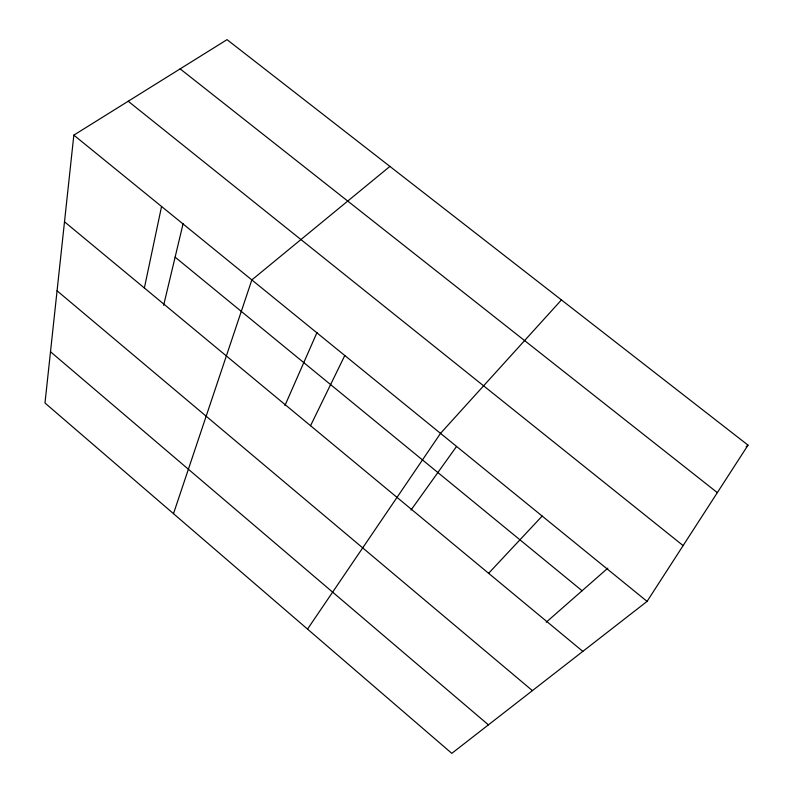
<?xml version="1.0" encoding="UTF-8"?>
<svg xmlns="http://www.w3.org/2000/svg" width="793" height="793" viewBox="0 0 793 793"><rect width="100%" height="100%" fill="white"/><g stroke="black" fill="none" stroke-linecap="round" stroke-linejoin="round"><path stroke-width="1.19" d="M73.838 135.127L44.983 403.003L451.802 753.35L647.078 601.391L748.017 445.141L227.036 39.65L73.838 135.127L647.078 601.391M144.376 287.988L161.564 206.487M163.636 305.285L183.114 223.646M173.489 513.666L251.847 279.919L389.898 166.411M284.935 405.56L317.031 332.426M310.549 425.712L344.786 355.512M307.525 629.097L440.511 433.374L561.444 299.923M411.012 510.068L456.49 446.538M488.607 573.289L542.174 516.065M546.189 622.257L607.835 568.155M746.154 446.766L748.017 445.141M180.15 68.872L717.338 492.631M128.208 101.246L683.13 545.594M175.124 257.15L582.092 590.755M64.501 221.792L582.835 651.39M57.066 290.803L532.41 690.624M50.504 351.755L488.419 724.861"/></g></svg>
